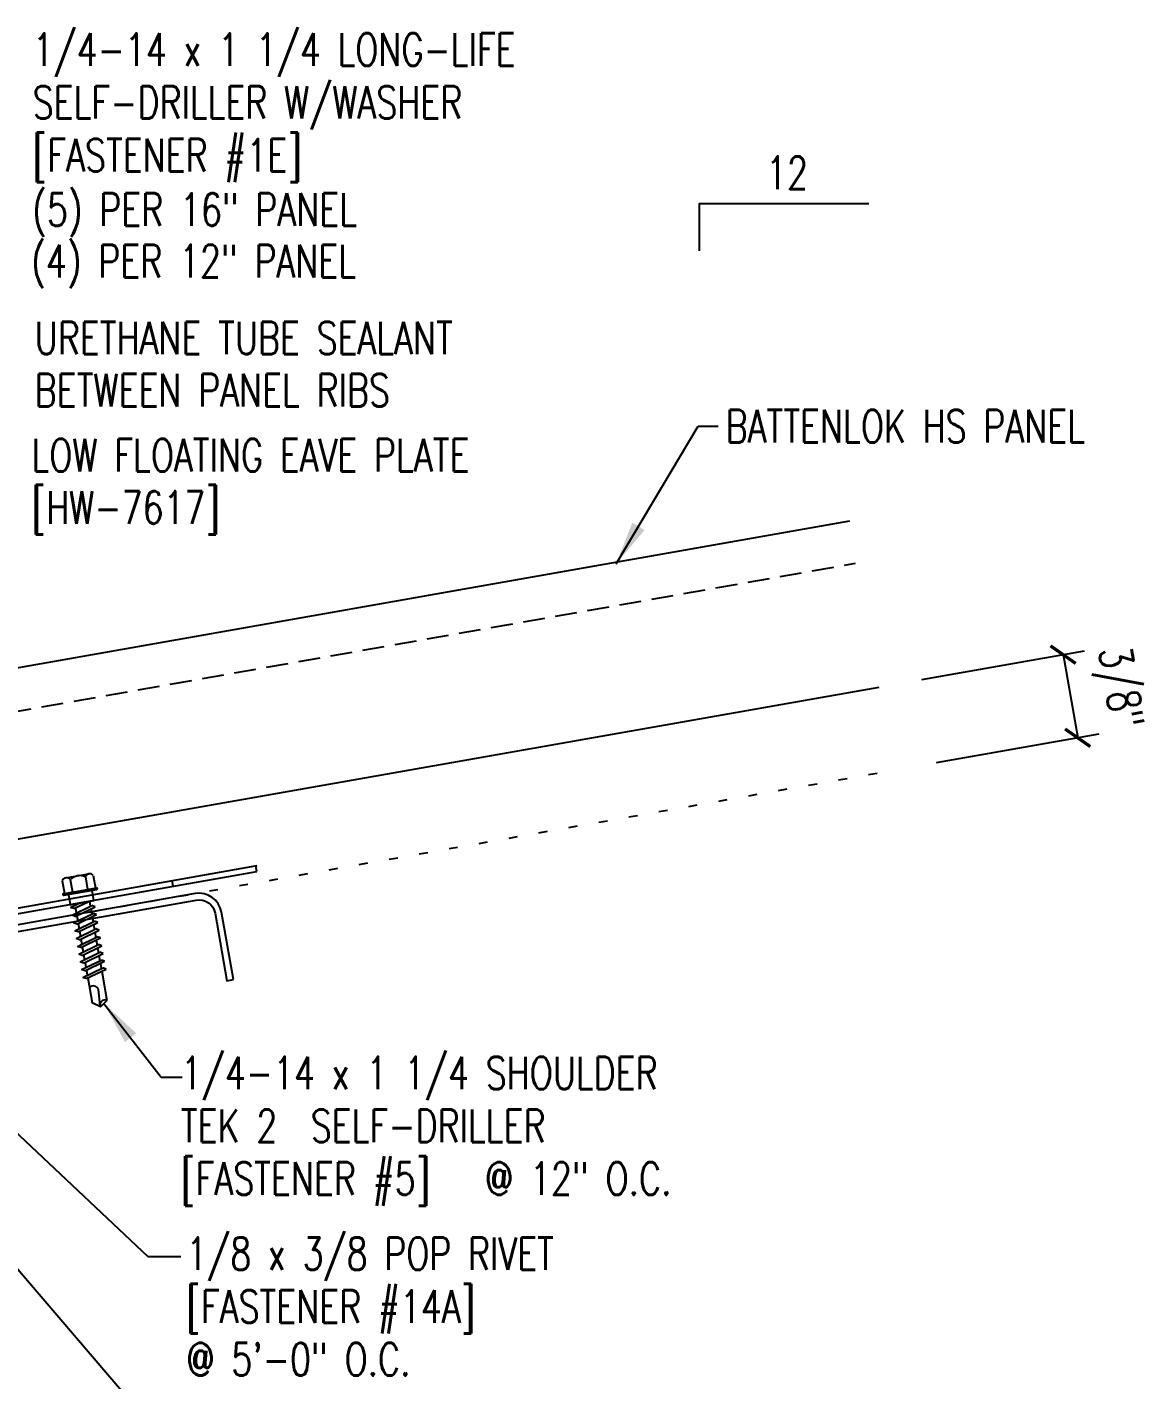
# Model space of a CAD drawing. Header units: inches. Extents: x 15.5 to 58.1, y 4.7 to 53.2.
# Drawn here: x 41.35 to 54.21, y 16.52 to 32.08 of the extents above; entities that cross this region are included whole.
import ezdxf
from ezdxf.enums import TextEntityAlignment as Align

# ---------------------------------------------------------------- set-up
doc = ezdxf.new("R2010")
doc.units = ezdxf.units.IN
doc.header["$MEASUREMENT"] = 0
doc.linetypes.add('DOT', pattern=[0.25, 0, -0.25])
doc.linetypes.add('HIDDEN2', pattern=[0.1875, 0.125, -0.0625])
for name, color, linetype in [('DIM', 2, 'Continuous'), ('DIM-DETAIL', 7, 'Continuous'), ('FASTENER', 9, 'Continuous'), ('MARK', 1, 'Continuous'), ('PANEL', 11, 'Continuous'), ('STLA', 10, 'Continuous'), ('TEXT', 2, 'Continuous'), ('WOOD', 3, 'Continuous')]:
    doc.layers.add(name, color=color, linetype=linetype)
doc.styles.add('TEXT', font='SIMPLEX', dxfattribs={"width": 0.75, "height": 6})
doc.styles.add('TEXT1', font='ROMANS.shx', dxfattribs={"width": 0.75, "height": 0.375})
doc.dimstyles.new('DETAIL', dxfattribs={"dimscale": 4, "dimtxt": 0.375, "dimasz": 0.0625, "dimexe": 0.0625, "dimexo": 0.125, "dimgap": 0.0625, "dimtad": 1, "dimdec": 4, "dimzin": 3, "dimdsep": 46, "dimlunit": 4, "dimtxsty": 'TEXT1', "dimblk": 'ARCHTICK', "dimcen": 0.0625, "dimclrd": 7, "dimclre": 7, "dimclrt": 2, "dimadec": 0, "dimazin": 0, "dimtfac": 0.59375, "dimtdec": 4, "dimtmove": 0, "dimatfit": 3, "dimfxl": 0, "dimfrac": 2, "dimtolj": 1, "dimtzin": 3, "dimarcsym": 0})
doc.dimstyles.new('DETAIL$7', dxfattribs={"dimscale": 4, "dimtxt": 6, "dimasz": 0.125, "dimexe": 0.0625, "dimexo": 0.125, "dimgap": 0.0625, "dimtad": 1, "dimdec": 5, "dimzin": 3, "dimdsep": 46, "dimlunit": 4, "dimtxsty": 'TEXT', "dimblk": 'ARCHTICK', "dimcen": 0.0625, "dimclrd": 7, "dimclre": 7, "dimclrt": 2, "dimadec": 0, "dimazin": 0, "dimtfac": 0.666667, "dimtdec": 5, "dimtmove": 0, "dimatfit": 3, "dimfxl": 0, "dimfrac": 2, "dimtolj": 1, "dimtzin": 3, "dimarcsym": 0})

# ---------------------------------------------------------------- blocks, each defined once
blk = doc.blocks.new('A$C2EB26140')
at = {"layer": 'STLA'}
for p, q in [((-0.006, 0.054), (-3.945, -0.641)), ((-0.007, -0.01), (-0.018, 0.052)), ((-3.947, -0.704), (-0.007, -0.01)), ((-4.919, -0.416), (-6.889, -0.763)), ((-3.945, -0.641), (-4.919, -0.416)), ((-6.891, -0.827), (-4.921, -0.48)), ((-4.921, -0.48), (-3.947, -0.704)), ((-6.901, -0.765), (-6.891, -0.827))]:
    blk.add_line(p, q, dxfattribs=at)
at = {"layer": 'STLA', "color": 5}
for p, q in [((-0.97, -0.18), (-0.981, -0.118)), ((-2.939, -0.527), (-2.95, -0.465))]:
    blk.add_line(p, q, dxfattribs=at)
blk = doc.blocks.new('_ArchTick')
at = {"color": 0, "linetype": 'ByBlock', "const_width": 0.15}
blk.add_lwpolyline([(-0.5, -0.5), (0.5, 0.5)], dxfattribs=at)
blk = doc.blocks.new('*D19')
at = {"layer": 'DEFPOINTS', "color": 0}
for p in [(51.153, 24.487), (53.439, 23.904), (51.322, 23.531)]:
    blk.add_point(p, dxfattribs=at)
at = {"layer": 'DIM-DETAIL', "color": 7, "lineweight": -2}
for p, q in [((51.646, 24.574), (53.517, 24.904)), ((53.271, 24.86), (53.439, 23.904)), ((51.814, 23.618), (53.686, 23.948))]:
    blk.add_line(p, q, dxfattribs=at)
at = {"layer": 'DIM-DETAIL', "color": 7, "lineweight": -2, "xscale": 0.25, "yscale": 0.25, "zscale": 0.25}
for p, rotation in [((53.271, 24.86), 99.99999999999933), ((53.439, 23.904), 279.9999999999994)]:
    blk.add_blockref('_ArchTick', p, dxfattribs=dict(at, rotation=rotation))
at = {"layer": 'DIM-DETAIL', "color": 2, "insert": (53.883, 24.475), "char_height": 0.375, "attachment_point": 5, "rotation": 280, "style": 'TEXT1'}
blk.add_mtext('\\A1;3/8"', dxfattribs=at)
blk = doc.blocks.new('FD-F5')
at = {"layer": 'TEXT', "style": 'TEXT1', "width": 0.75}
for s, p in [('1/4-14 x 1 1/4 SHOULDER', (0.0047, -0.0408)), ('TEK 2  SELF-DRILLER', (0.0047, -0.1926)), ('[FASTENER #5]', (0.0047, -0.3444))]:
    blk.add_text(s, height=0.09375, dxfattribs=at).set_placement(p)
blk.add_attdef('(QUANTITY)', (0.8792, -0.3444), '', height=0.0938, dxfattribs=at)
at = {"layer": 'TEXT', "style": 'TEXT1', "flags": 1}
for tag, p in [('Color', (0.0529, -0.546)), ('Calc', (0.0529, -0.546)), ('Opt1', (0.0529, -0.546)), ('Opt2', (0.0529, -0.546)), ('Opt3', (0.0529, -0.546)), ('Description', (0.0529, -0.546)), ('Multiple', (0.0529, -0.546)), ('Part', (0.0529, -0.546)), ('Spare1', (0.0529, -0.7335)), ('Spare2', (0.0529, -0.7335)), ('Spare3', (0.0529, -0.7335)), ('Spare4', (0.0529, -0.7335)), ('Spare5', (0.0529, -0.7335)), ('Spare6', (0.0529, -0.7335)), ('Spare7', (0.0529, -0.7335)), ('Spare8', (0.0529, -0.7335)), ('Spare9', (0.0529, -0.7335)), ('Spare10', (0.0529, -0.7335))]:
    blk.add_attdef(tag, p, '', height=0.0938, dxfattribs=at)
blk = doc.blocks.new('sd22')
at = {"layer": 'FASTENER'}
for p, q in [((-0.181, 0.204), (-0.181, 0.055)), ((-0.135, 0.23), (0.135, 0.23)), ((-0.089, 0.204), (-0.089, 0.055)), ((0.089, 0.204), (0.089, 0.055)), ((0.181, 0.204), (0.181, 0.055)), ((-0.193, 0.055), (0.193, 0.055)), ((-0.193, 0.037), (0.193, 0.037)), ((-0.181, 0.055), (0.181, 0.055)), ((-0.139, 0.037), (-0.139, -0.082)), ((0.139, -0.082), (0.139, 0.037)), ((-0.139, -0.114), (-0.025, -0.082)), ((-0.139, -0.082), (0.139, -0.082)), ((-0.104, -0.134), (-0.139, -0.114)), ((-0.139, -0.205), (0.104, -0.136)), ((-0.104, -0.134), (0.081, -0.082)), ((-0.086, -0.082), (-0.086, -0.099)), ((-0.086, -0.129), (-0.086, -0.19)), ((0.086, -0.082), (0.086, -0.141)), ((0.139, -0.156), (0.104, -0.136)), ((-0.104, -0.225), (-0.139, -0.205)), ((-0.139, -0.296), (0.104, -0.227)), ((-0.104, -0.316), (-0.139, -0.296)), ((-0.104, -0.225), (0.139, -0.156)), ((-0.104, -0.316), (0.139, -0.247)), ((-0.086, -0.22), (-0.086, -0.281)), ((-0.086, -0.311), (-0.086, -0.372)), ((0.086, -0.171), (0.086, -0.232)), ((0.086, -0.262), (0.086, -0.322)), ((0.139, -0.247), (0.104, -0.227)), ((-0.139, -0.387), (0.104, -0.318)), ((-0.104, -0.407), (-0.139, -0.387)), ((-0.139, -0.478), (0.104, -0.408)), ((-0.104, -0.407), (0.139, -0.338)), ((-0.104, -0.498), (0.139, -0.429)), ((-0.086, -0.402), (-0.086, -0.463)), ((0.086, -0.353), (0.086, -0.413)), ((0.086, -0.444), (0.086, -0.504)), ((0.139, -0.338), (0.104, -0.318)), ((0.139, -0.429), (0.104, -0.408)), ((-0.104, -0.498), (-0.139, -0.478)), ((-0.139, -0.569), (0.104, -0.499)), ((-0.104, -0.589), (-0.139, -0.569)), ((-0.139, -0.66), (0.104, -0.59)), ((-0.104, -0.589), (0.139, -0.519)), ((-0.104, -0.68), (0.139, -0.61)), ((-0.086, -0.493), (-0.086, -0.554)), ((-0.086, -0.584), (-0.086, -0.644)), ((0.086, -0.535), (0.086, -0.595)), ((0.139, -0.519), (0.104, -0.499)), ((0.139, -0.61), (0.104, -0.59)), ((-0.104, -0.68), (-0.139, -0.66)), ((-0.139, -0.75), (0.104, -0.681)), ((-0.104, -0.771), (-0.139, -0.75)), ((-0.139, -0.841), (0.104, -0.772)), ((-0.104, -0.771), (0.139, -0.701)), ((-0.086, -0.675), (-0.086, -0.735)), ((-0.086, -0.766), (-0.086, -0.826)), ((0.086, -0.625), (0.086, -0.686)), ((0.086, -0.716), (0.086, -0.777)), ((0.139, -0.701), (0.104, -0.681)), ((0.139, -0.792), (0.104, -0.772)), ((-0.104, -0.861), (-0.139, -0.841)), ((-0.139, -0.932), (0.104, -0.863)), ((-0.104, -0.952), (-0.139, -0.932)), ((-0.104, -0.861), (0.139, -0.792)), ((-0.104, -0.952), (0.139, -0.883)), ((-0.086, -0.857), (-0.086, -0.917)), ((0.086, -0.807), (0.086, -0.868)), ((0.086, -0.898), (0.086, -1.239)), ((0.139, -0.883), (0.104, -0.863)), ((-0.086, -0.947), (-0.086, -1.239)), ((0, -1.3), (-0.086, -1.239)), ((-0.002, -1.285), (0.014, -1.098)), ((0, -1.3), (0.086, -1.239))]:
    blk.add_line(p, q, dxfattribs=at)
for centre, radius, start, end in [((-0.135, 0.178), 0.0527, 29.8754, 150.1246), ((0, 0.066), 0.164, 56.9974, 123.0026), ((0.135, 0.178), 0.0527, 29.8754, 150.1246), ((-0.193, 0.046), 0.00894, 90, 270), ((0.193, 0.046), 0.00894, 270, 90), ((-0.046, -1.11), 0.0615, 11.1445, 130.906), ((0.054, -1.286), 0.0563, 55.4585, 194.8454)]:
    blk.add_arc(centre, radius, start, end, dxfattribs=at)
blk = doc.blocks.new('slopl1')
at = {"layer": 'MARK', "color": 6}
blk.add_lwpolyline([(0, 0), (0, 0.1368), (0.4871, 0.1368)], dxfattribs=at)
at = {"layer": 'MARK', "color": 2, "style": 'TEXT1', "width": 0.75}
blk.add_text('12', height=0.09375, dxfattribs=at).set_placement((0.1909, 0.1779))
blk.add_attdef('SLOPL1', text='', height=0.0938, dxfattribs=at).set_placement((-0.0549, 0.0243), align=Align.RIGHT)
blk = doc.blocks.new('dsc-HW-7617')
at = {"layer": 'TEXT', "style": 'TEXT1', "width": 0.75}
for s, p in [('LOW FLOATING EAVE PLATE', (0, 0)), ('[HW-7617]', (0, -0.6))]:
    blk.add_text(s, height=0.375, dxfattribs=at).set_placement(p)
at = {"layer": 'TEXT', "style": 'TEXT1', "flags": 1}
for tag, p in [('COLOR', (0, -1.2)), ('CALC', (0, -1.2)), ('OPT1', (0, -1.2)), ('OPT2', (0, -1.2)), ('OPT3', (0, -1.2)), ('GAGE', (0, -1.2)), ('SHPLN', (0, -1.2)), ('PART', (0, -1.2)), ('DESCRIPTION', (0, -1.2)), ('MULTIPLE', (0, -1.2)), ('SPARE1', (0, -1.8)), ('SPARE2', (0, -1.8)), ('SPARE3', (0, -1.8)), ('SPARE4', (0, -1.8)), ('SPARE5', (0, -1.8)), ('SPARE6', (0, -1.8)), ('SPARE7', (0, -1.8)), ('SPARE8', (0, -1.8)), ('SPARE9', (0, -1.8)), ('SPARE10', (0, -1.8))]:
    blk.add_attdef(tag, p, '', height=0.375, dxfattribs=at)
blk = doc.blocks.new('FD-F14A')
at = {"layer": 'TEXT', "style": 'TEXT1', "width": 0.75}
for s, p in [('1/8 x 3/8 POP RIVET', (0.0047, -0.0408)), ('[FASTENER #14A]', (0.0047, -0.1926))]:
    blk.add_text(s, height=0.09375, dxfattribs=at).set_placement(p)
blk.add_attdef('(QUANTITY)', (0.0047, -0.3444), '', height=0.0938, dxfattribs=at)
blk = doc.blocks.new('FD-F1e')
at = {"layer": 'TEXT', "style": 'TEXT1', "width": 0.75}
for s, p in [('1/4-14 x 1 1/4 LONG-LIFE', (0.0047, -0.0408)), ('SELF-DRILLER W/WASHER', (0.0047, -0.1926)), ('[FASTENER #1E]', (0.0047, -0.3444))]:
    blk.add_text(s, height=0.09375, dxfattribs=at).set_placement(p)
blk.add_attdef('(QUANTITY)', (0.9263, -0.3444), '', height=0.0938, dxfattribs=at)
at = {"layer": 'TEXT', "style": 'TEXT1', "flags": 1}
for tag, p in [('Color', (0.0245, -0.5337)), ('Calc', (0.0245, -0.5337)), ('Opt1', (0.0245, -0.5337)), ('Opt2', (0.0245, -0.5337)), ('Opt3', (0.0245, -0.5337)), ('Description', (0.0245, -0.5337)), ('Multiple', (0.0245, -0.5337)), ('Part', (0.0245, -0.5337)), ('Spare1', (0.0245, -0.7212)), ('Spare2', (0.0245, -0.7212)), ('Spare3', (0.0245, -0.7212)), ('Spare4', (0.0245, -0.7212)), ('Spare5', (0.0245, -0.7212)), ('Spare6', (0.0245, -0.7212)), ('Spare7', (0.0245, -0.7212)), ('Spare8', (0.0245, -0.7212)), ('Spare9', (0.0245, -0.7212)), ('Spare10', (0.0245, -0.7212))]:
    blk.add_attdef(tag, p, '', height=0.0938, dxfattribs=at)

msp = doc.modelspace()

# ---------------------------------------------------------------- linework, layer by layer
at = {"layer": 'DIM', "linetype": 'DOT'}
msp.add_line((42.07077, 21.89954), (51.32183, 23.53075), dxfattribs=at)
at = {"layer": 'PANEL'}
msp.add_line((39.59051, 24.41818), (50.81633, 26.39759), dxfattribs=at)
at = {"layer": 'PANEL', "color": 8, "linetype": 'HIDDEN2', "ltscale": 2}
msp.add_line((39.67582, 23.93434), (50.88235, 25.91036), dxfattribs=at)
at = {"layer": 'PANEL'}
msp.add_lwpolyline([(32.9179, 21.27169), (51.1532, 24.48707)], dxfattribs=at)
at = {"layer": 'STLA'}
msp.add_lwpolyline([(43.72468, 21.12285), (43.58788, 21.89868, 0.41421356), (43.28414, 22.11136), (38.83498, 21.32686, 0.36397023), (38.61831, 21.06864), (38.61831, 13.55085, 0.41421356), (38.88051, 13.28865), (43.35611, 13.28865, 0.41421356), (43.61831, 13.55085), (43.61831, 14.33865), (43.54361, 14.33865), (43.54361, 13.55085, -0.41421356), (43.35611, 13.36335), (38.88051, 13.36335, -0.41421356), (38.69301, 13.55085), (38.69301, 21.06864, -0.36397023), (38.84795, 21.25329), (43.29711, 22.0378, -0.41421356), (43.51432, 21.88571), (43.65112, 21.10988)], format="xyb", close=True, dxfattribs=at)

# ---------------------------------------------------------------- block references
at = {"layer": 'FASTENER', "rotation": 10.00000000000019}
msp.add_blockref('sd22', (41.9698, 22.08925), dxfattribs=at)
at = {"layer": 'MARK', "xscale": 4, "yscale": 4, "zscale": 4}
msp.add_blockref('slopl1', (49.08947, 29.50294), dxfattribs=at)
at = {"layer": 'TEXT', "xscale": 4, "yscale": 4, "zscale": 4}
msp.add_blockref('FD-F1e', (41.39781, 31.79486), dxfattribs=at)
at = {"layer": 'TEXT'}
msp.add_blockref('dsc-HW-7617', (41.40265, 26.96525), dxfattribs=at)
at = {"layer": 'TEXT', "xscale": 4, "yscale": 4, "zscale": 4}
for name, p, values in [('FD-F5', (43.10273, 20.02426), {'(QUANTITY)': '@ 12" O.C.'}), ('FD-F14A', (43.16444, 17.94595), {'(QUANTITY)': '@ 5\'-0" O.C.'})]:
    msp.add_blockref(name, p, dxfattribs=at).add_auto_attribs(values)
at = {"layer": 'WOOD'}
msp.add_blockref('A$C2EB26140', (44.00181, 22.37553), dxfattribs=at)

# ---------------------------------------------------------------- texts
at = {"layer": 'TEXT', "style": 'TEXT1', "width": 0.75}
for s, p in [('(5) PER 16" PANEL', (41.41187, 29.7907)), ('(4) PER 12" PANEL', (41.4007, 29.199)), ('URETHANE TUBE SEALANT', (41.44051, 28.31449)), ('BETWEEN PANEL RIBS', (41.44051, 27.71449)), ('BATTENLOK HS PANEL', (49.38963, 27.29923))]:
    msp.add_text(s, height=0.375, dxfattribs=at).set_placement(p)

# ---------------------------------------------------------------- dimensions: what is measured, and where the dimension line sits
at = {"layer": 'DIM-DETAIL'}
dim = msp.add_linear_dim(base=(53.43948, 23.90415), p1=(51.1532, 24.48707), p2=(51.32183, 23.53075), angle=280, text='3/8"', dimstyle='DETAIL', dxfattribs=at)
dim.commit()
dim.dimension.update_dxf_attribs({"geometry": '*D19', "text_midpoint": (53.35516, 24.38231), "dimtype": 160})

# ---------------------------------------------------------------- leaders
for points in [[(37.72723, 21.89333), (42.8953, 15.86495), (43.12125, 15.86495)], [(38.82201, 21.62705), (42.73995, 17.93967), (43.12125, 17.93967)], [(42.23581, 20.84922), (42.8953, 20.00029), (43.13537, 20.00029)]]:
    msp.add_leader(points, dimstyle='DETAIL$7')
at = {"layer": 'TEXT'}
msp.add_leader([(48.12962, 25.90539), (49.07143, 27.48673), (49.30332, 27.48673)], dimstyle='DETAIL$7', dxfattribs=at)

doc.saveas('drawing.dxf')
